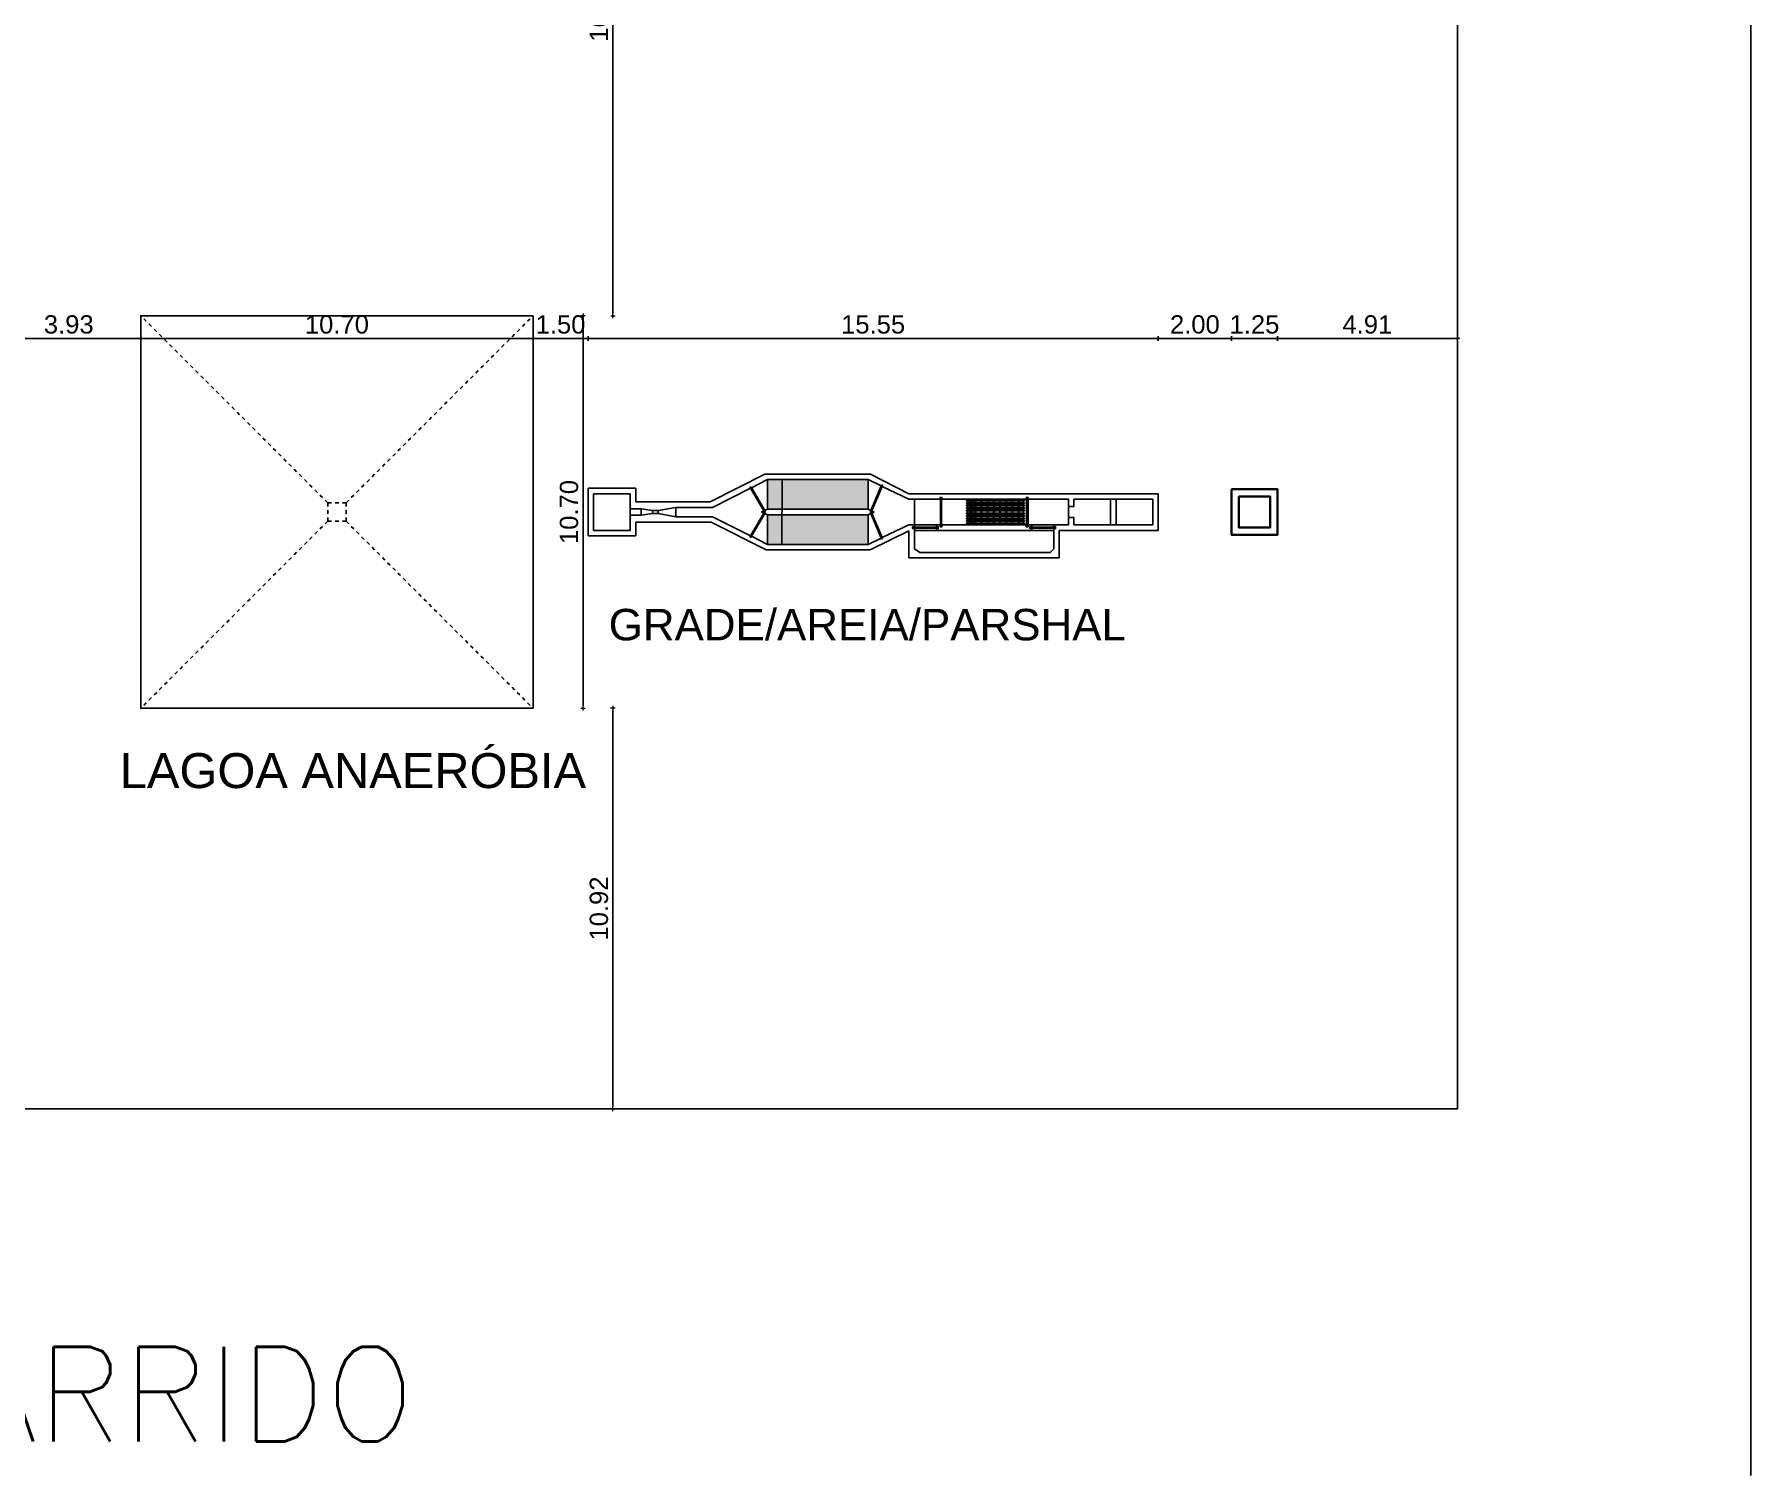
# Model space of a CAD drawing. Header units: millimetres. Extents: x 2823 to 2968, y 1352 to 1452.
# Drawn here: x 2921.31 to 2968.13, y 1351.91 to 1391.2 of the extents above; entities that cross this region are included whole.
import ezdxf

# ---------------------------------------------------------------- set-up
doc = ezdxf.new("R2010")
doc.units = ezdxf.units.MM
doc.header["$LTSCALE"] = 0.03
doc.linetypes.add('Dashed', pattern=[0.75, 0.5, -0.25])
doc.layers.add('A-COTAS', color=12, linetype='Continuous', lineweight=9)
doc.layers.add('A-PAREDE', color=5, linetype='Continuous', lineweight=30)
doc.layers.add('A-TEXTO1', color=7, linetype='Continuous', true_color=0x000000)
for name, color, linetype in [('A_PROJEÇÃO', 7, 'Dashed'), ('G_HACHURA', 9, 'Continuous'), ('IND_DIAMETRO', 7, 'Continuous'), ('LISTAGEM_TEXTO', 7, 'Continuous'), ('P1', 8, 'Continuous'), ('P2', 7, 'Continuous')]:
    doc.layers.add(name, color=color, linetype=linetype)
doc.styles.add('Arial', font='arial.ttf')
doc.styles.add('Century Gothic', font='arial.ttf')
doc.styles.get("Standard").update_dxf_attribs({"font": 'romans.shx'})
doc.dimstyles.new('COTA_250', dxfattribs={"dimscale": 250, "dimtxt": 0.002, "dimasz": 0.00025, "dimexe": 0.00075, "dimexo": 0.00075, "dimgap": 0.0005, "dimtad": 1, "dimzin": 4, "dimdsep": 46, "dimtxsty": 'Century Gothic', "dimblk": 'PU-Tick', "dimcen": 0.001, "dimdle": 0.00075, "dimse1": 1, "dimse2": 1, "dimclrd": 256, "dimclre": 256, "dimclrt": 256, "dimadec": 0, "dimazin": 0, "dimtfac": 1, "dimtix": 1, "dimtmove": 0, "dimatfit": 3, "dimldrblk": 'DOT', "dimfxl": 1, "dimarcsym": 0})

# ---------------------------------------------------------------- blocks, each defined once
blk = doc.blocks.new('PU-Tick')
for p, q in [((1, 0), (-1, 0)), ((0, -1), (0, 1))]:
    blk.add_line(p, q)
at = {"color": 0, "linetype": 'ByBlock', "const_width": 0.15}
blk.add_lwpolyline([(-0.5, -0.5), (0.5, 0.5)], dxfattribs=at)
blk = doc.blocks.new('*D114')
at = {"layer": 'A-COTAS', "lineweight": -2, "transparency": 16777216}
blk.add_line((2920.351, 1382.909), (2924.156, 1382.909), dxfattribs=at)
at = {"layer": 'Defpoints', "color": 0, "transparency": 16777216}
for p in [(2924.218, 1382.909), (2920.289, 1379.812), (2924.218, 1376.812)]:
    blk.add_point(p, dxfattribs=at)
at = {"layer": 'A-COTAS', "lineweight": -2, "transparency": 16777216, "xscale": 0.0625, "yscale": 0.0625, "zscale": 0.0625, "rotation": 180}
blk.add_blockref('PU-Tick', (2920.289, 1382.909), dxfattribs=at)
at = {"layer": 'A-COTAS', "lineweight": -2, "transparency": 16777216, "xscale": 0.0625, "yscale": 0.0625, "zscale": 0.0625}
blk.add_blockref('PU-Tick', (2924.218, 1382.909), dxfattribs=at)
at = {"layer": 'A-COTAS', "transparency": 16777216, "insert": (2922.254, 1383.289), "char_height": 0.5, "attachment_point": 5, "style": 'Century Gothic'}
blk.add_mtext('3.93', dxfattribs=at)
blk = doc.blocks.new('_Dot')
at = {"layer": 'G_HACHURA', "color": 0, "lineweight": -2}
blk.add_line((-0.5, 0), (-1, 0), dxfattribs=at)
at = {"layer": 'G_HACHURA', "color": 0, "const_width": 0.5}
blk.add_lwpolyline([(-0.25, 0, 1), (0.25, 0, 1)], format="xyb", close=True, dxfattribs=at)
blk = doc.blocks.new('*D115')
at = {"layer": 'A-COTAS', "lineweight": -2, "transparency": 16777216}
blk.add_line((2924.281, 1382.909), (2934.856, 1382.909), dxfattribs=at)
at = {"layer": 'Defpoints', "color": 0, "transparency": 16777216}
for p in [(2934.918, 1382.909), (2924.218, 1376.812), (2934.918, 1376.812)]:
    blk.add_point(p, dxfattribs=at)
at = {"layer": 'A-COTAS', "lineweight": -2, "transparency": 16777216, "xscale": 0.0625, "yscale": 0.0625, "zscale": 0.0625, "rotation": 180}
blk.add_blockref('PU-Tick', (2924.218, 1382.909), dxfattribs=at)
at = {"layer": 'A-COTAS', "lineweight": -2, "transparency": 16777216, "xscale": 0.0625, "yscale": 0.0625, "zscale": 0.0625}
blk.add_blockref('PU-Tick', (2934.918, 1382.909), dxfattribs=at)
at = {"layer": 'A-COTAS', "transparency": 16777216, "insert": (2929.568, 1383.289), "char_height": 0.5, "attachment_point": 5, "style": 'Century Gothic'}
blk.add_mtext('10.70', dxfattribs=at)
blk = doc.blocks.new('*D116')
at = {"layer": 'A-COTAS', "lineweight": -2, "transparency": 16777216}
blk.add_line((2934.981, 1382.909), (2936.356, 1382.909), dxfattribs=at)
at = {"layer": 'Defpoints', "color": 0, "transparency": 16777216}
for p in [(2936.418, 1382.909), (2934.918, 1376.812), (2936.418, 1372.112)]:
    blk.add_point(p, dxfattribs=at)
at = {"layer": 'A-COTAS', "lineweight": -2, "transparency": 16777216, "xscale": 0.0625, "yscale": 0.0625, "zscale": 0.0625, "rotation": 180}
blk.add_blockref('PU-Tick', (2934.918, 1382.909), dxfattribs=at)
at = {"layer": 'A-COTAS', "lineweight": -2, "transparency": 16777216, "xscale": 0.0625, "yscale": 0.0625, "zscale": 0.0625}
blk.add_blockref('PU-Tick', (2936.418, 1382.909), dxfattribs=at)
at = {"layer": 'A-COTAS', "transparency": 16777216, "insert": (2935.668, 1383.289), "char_height": 0.5, "attachment_point": 5, "style": 'Century Gothic'}
blk.add_mtext('1.50', dxfattribs=at)
blk = doc.blocks.new('*D117')
at = {"layer": 'A-COTAS', "lineweight": -2, "transparency": 16777216}
blk.add_line((2936.481, 1382.909), (2951.908, 1382.909), dxfattribs=at)
at = {"layer": 'Defpoints', "color": 0, "transparency": 16777216}
for p in [(2951.971, 1382.909), (2936.418, 1372.112), (2951.971, 1371.962)]:
    blk.add_point(p, dxfattribs=at)
at = {"layer": 'A-COTAS', "lineweight": -2, "transparency": 16777216, "xscale": 0.0625, "yscale": 0.0625, "zscale": 0.0625, "rotation": 180}
blk.add_blockref('PU-Tick', (2936.418, 1382.909), dxfattribs=at)
at = {"layer": 'A-COTAS', "lineweight": -2, "transparency": 16777216, "xscale": 0.0625, "yscale": 0.0625, "zscale": 0.0625}
blk.add_blockref('PU-Tick', (2951.971, 1382.909), dxfattribs=at)
at = {"layer": 'A-COTAS', "transparency": 16777216, "insert": (2944.195, 1383.289), "char_height": 0.5, "attachment_point": 5, "style": 'Century Gothic'}
blk.add_mtext('15.55', dxfattribs=at)
blk = doc.blocks.new('*D118')
at = {"layer": 'A-COTAS', "lineweight": -2, "transparency": 16777216}
blk.add_line((2952.033, 1382.909), (2953.908, 1382.909), dxfattribs=at)
at = {"layer": 'Defpoints', "color": 0, "transparency": 16777216}
for p in [(2953.971, 1382.909), (2951.971, 1371.962), (2953.971, 1372.087)]:
    blk.add_point(p, dxfattribs=at)
at = {"layer": 'A-COTAS', "lineweight": -2, "transparency": 16777216, "xscale": 0.0625, "yscale": 0.0625, "zscale": 0.0625, "rotation": 180}
blk.add_blockref('PU-Tick', (2951.971, 1382.909), dxfattribs=at)
at = {"layer": 'A-COTAS', "lineweight": -2, "transparency": 16777216, "xscale": 0.0625, "yscale": 0.0625, "zscale": 0.0625}
blk.add_blockref('PU-Tick', (2953.971, 1382.909), dxfattribs=at)
at = {"layer": 'A-COTAS', "transparency": 16777216, "insert": (2952.971, 1383.289), "char_height": 0.5, "attachment_point": 5, "style": 'Century Gothic'}
blk.add_mtext('2.00', dxfattribs=at)
blk = doc.blocks.new('*D119')
at = {"layer": 'A-COTAS', "lineweight": -2, "transparency": 16777216}
blk.add_line((2954.033, 1382.909), (2955.158, 1382.909), dxfattribs=at)
at = {"layer": 'Defpoints', "color": 0, "transparency": 16777216}
for p in [(2955.221, 1382.909), (2953.971, 1369.097), (2955.221, 1369.097)]:
    blk.add_point(p, dxfattribs=at)
at = {"layer": 'A-COTAS', "lineweight": -2, "transparency": 16777216, "xscale": 0.0625, "yscale": 0.0625, "zscale": 0.0625, "rotation": 180}
blk.add_blockref('PU-Tick', (2953.971, 1382.909), dxfattribs=at)
at = {"layer": 'A-COTAS', "lineweight": -2, "transparency": 16777216, "xscale": 0.0625, "yscale": 0.0625, "zscale": 0.0625}
blk.add_blockref('PU-Tick', (2955.221, 1382.909), dxfattribs=at)
at = {"layer": 'A-COTAS', "transparency": 16777216, "insert": (2954.596, 1383.289), "char_height": 0.5, "attachment_point": 5, "style": 'Century Gothic'}
blk.add_mtext('1.25', dxfattribs=at)
blk = doc.blocks.new('*D120')
at = {"layer": 'A-COTAS', "lineweight": -2, "transparency": 16777216}
blk.add_line((2955.283, 1382.909), (2960.069, 1382.909), dxfattribs=at)
at = {"layer": 'Defpoints', "color": 0, "transparency": 16777216}
for p in [(2960.132, 1382.909), (2955.221, 1369.097), (2960.132, 1369.097)]:
    blk.add_point(p, dxfattribs=at)
at = {"layer": 'A-COTAS', "lineweight": -2, "transparency": 16777216, "xscale": 0.0625, "yscale": 0.0625, "zscale": 0.0625, "rotation": 180}
blk.add_blockref('PU-Tick', (2955.221, 1382.909), dxfattribs=at)
at = {"layer": 'A-COTAS', "lineweight": -2, "transparency": 16777216, "xscale": 0.0625, "yscale": 0.0625, "zscale": 0.0625}
blk.add_blockref('PU-Tick', (2960.132, 1382.909), dxfattribs=at)
at = {"layer": 'A-COTAS', "transparency": 16777216, "insert": (2957.676, 1383.289), "char_height": 0.5, "attachment_point": 5, "style": 'Century Gothic'}
blk.add_mtext('4.91', dxfattribs=at)
blk = doc.blocks.new('*D125')
at = {"layer": 'A-COTAS', "lineweight": -2, "transparency": 16777216}
blk.add_line((2937.098, 1400.15), (2937.098, 1383.59), dxfattribs=at)
at = {"layer": 'Defpoints', "color": 0, "transparency": 16777216}
for p in [(2937.024, 1400.212), (2934.918, 1383.527), (2937.098, 1383.527)]:
    blk.add_point(p, dxfattribs=at)
at = {"layer": 'A-COTAS', "lineweight": -2, "transparency": 16777216, "xscale": 0.0625, "yscale": 0.0625, "zscale": 0.0625}
for p, rotation in [((2937.098, 1400.212), 90), ((2937.098, 1383.527), 270)]:
    blk.add_blockref('PU-Tick', p, dxfattribs=dict(at, rotation=rotation))
at = {"layer": 'A-COTAS', "transparency": 16777216, "insert": (2936.717, 1391.87), "char_height": 0.5, "attachment_point": 5, "rotation": 90, "style": 'Century Gothic'}
blk.add_mtext('16.68', dxfattribs=at)
blk = doc.blocks.new('fr')
at = {"layer": 'LISTAGEM_TEXTO', "true_color": 0xa3a3a3}
h = blk.add_hatch(dxfattribs=at)
h.set_pattern_fill('AR-SAND', color=253, scale=0.04, angle=34.5552, style=0)
h.set_pattern_definition([(72.0552498, (610122.29129, 9200531.64413), (-0.0457910312, 0.062046517), [0, -0.0608, 0, -0.068, 0, -0.065]), (42.05525, (610122.29129, 9200531.64413), (-0.005726844, 0.1331232213), [0, -0.0328, 0, -0.0548, 0, -0.021]), (2.0552498, (610122.25077, 9200531.61622), (0.1024613588, 0.0708401613), [0, -0.02, 0, -0.072, 0, -0.094]), (352.05525, (610122.25077, 9200531.61622), (0.079118658, 0.0971165095), [0, -0.01, 0, -0.0472, 0, -0.054])])
h.paths.add_polyline_path([(611762.257, 9202072.553), (611763.847, 9202073.648), (611764.303, 9202072.981), (611762.712, 9202071.886)])
h.paths.add_polyline_path([(611764.017, 9202073.765), (611764.17, 9202073.871), (611764.628, 9202073.206), (611764.475, 9202073.1)])
h.paths.add_polyline_path([(611763.847, 9202073.648), (611764.017, 9202073.765), (611764.475, 9202073.1), (611764.303, 9202072.981)])
h.paths.add_polyline_path([(611761.904, 9202072.31), (611762.257, 9202072.553), (611762.712, 9202071.886), (611762.362, 9202071.645)])
h.paths.add_polyline_path([(611762.547, 9202071.377), (611762.895, 9202071.617), (611763.252, 9202071.095), (611762.906, 9202070.856)])
h.paths.add_polyline_path([(611762.447, 9202071.522), (611762.797, 9202071.762), (611762.895, 9202071.617), (611762.547, 9202071.377)])
h.paths.add_polyline_path([(611762.895, 9202071.617), (611764.486, 9202072.713), (611764.843, 9202072.19), (611763.252, 9202071.095)])
h.paths.add_polyline_path([(611762.797, 9202071.762), (611764.387, 9202072.857), (611764.486, 9202072.713), (611762.895, 9202071.617)])
h.paths.add_polyline_path([(611764.486, 9202072.713), (611764.659, 9202072.832), (611765.018, 9202072.311), (611764.843, 9202072.19)])
h.paths.add_polyline_path([(611764.387, 9202072.857), (611764.56, 9202072.976), (611764.659, 9202072.832), (611764.486, 9202072.713)])
h.paths.add_polyline_path([(611764.659, 9202072.832), (611764.812, 9202072.938), (611765.17, 9202072.416), (611765.018, 9202072.311)])
h.paths.add_polyline_path([(611764.56, 9202072.976), (611764.713, 9202073.082), (611764.812, 9202072.938), (611764.659, 9202072.832)])
at = {"layer": 'LISTAGEM_TEXTO'}
for p, q in [((611767.26, 9202075.716), (611768.33, 9202076.453)), ((611769.068, 9202075.383), (611768.33, 9202076.453)), ((611767.468, 9202075.678), (611768.292, 9202076.245)), ((611768.859, 9202075.421), (611768.292, 9202076.245)), ((611767.47, 9202075.411), (611767.26, 9202075.716)), ((611767.701, 9202075.339), (611767.468, 9202075.678)), ((611767.47, 9202075.411), (611765.772, 9202074.241)), ((611767.23, 9202074.953), (611767.453, 9202075.168)), ((611767.453, 9202075.168), (611767.701, 9202075.339)), ((611768.035, 9202074.854), (611767.802, 9202075.192)), ((611769.068, 9202075.383), (611767.997, 9202074.645)), ((611768.859, 9202075.421), (611768.035, 9202074.854)), ((611765.832, 9202074.098), (611766.656, 9202074.666)), ((611767.787, 9202074.95), (611766.113, 9202073.798)), ((611766.656, 9202074.666), (611767.105, 9202074.867)), ((611766.8, 9202074.456), (611766.656, 9202074.666)), ((611767.105, 9202074.867), (611767.23, 9202074.953)), ((611767.997, 9202074.645), (611767.787, 9202074.95)), ((611764.114, 9202074.014), (611765.772, 9202074.241)), ((611764.683, 9202073.94), (611765.832, 9202074.098)), ((611764.114, 9202074.014), (611761.782, 9202072.408)), ((611761.904, 9202072.31), (611764.169, 9202073.869)), ((611764.168, 9202073.87), (611764.653, 9202073.936)), ((611764.627, 9202073.205), (611764.169, 9202073.869)), ((611764.651, 9202073.969), (611764.653, 9202073.936)), ((611764.681, 9202073.973), (611764.683, 9202073.94)), ((611765.31, 9202072.33), (611766.113, 9202073.798)), ((611765.419, 9202072.871), (611765.977, 9202073.889)), ((611765.17, 9202072.416), (611764.712, 9202073.081)), ((611765.17, 9202072.416), (611765.405, 9202072.845)), ((611765.434, 9202072.831), (611765.407, 9202072.844)), ((611765.449, 9202072.857), (611765.42, 9202072.871)), ((611762.906, 9202070.856), (611765.17, 9202072.416)), ((611765.31, 9202072.33), (611762.938, 9202070.696)), ((611757.405, 9202069.658), (611760.782, 9202071.983)), ((611761.696, 9202071.943), (611761.673, 9202071.957)), ((611761.71, 9202071.969), (611761.687, 9202071.984)), ((611758.448, 9202069.465), (611760.589, 9202070.94)), ((611761.169, 9202071.157), (611761.298, 9202071.246)), ((611761.566, 9202070.58), (611761.169, 9202071.157)), ((611762.906, 9202070.856), (611762.515, 9202070.796)), ((611761.78, 9202070.546), (611756.174, 9202066.685)), ((611758.657, 9202069.427), (611760.551, 9202070.731)), ((611760.592, 9202070.76), (611760.675, 9202070.817)), ((611760.989, 9202070.183), (611761.695, 9202070.669)), ((611762.485, 9202070.791), (611761.695, 9202070.669)), ((611762.938, 9202070.696), (611761.78, 9202070.546)), ((611762.485, 9202070.791), (611762.491, 9202070.762)), ((611762.521, 9202070.766), (611762.491, 9202070.762)), ((611762.515, 9202070.796), (611762.521, 9202070.766)), ((611759.054, 9202068.85), (611760.948, 9202070.155)), ((611755.607, 9202067.509), (611757.83, 9202069.04)), ((611757.823, 9202068.61), (611757.71, 9202068.775)), ((611759.041, 9202068.781), (611759.013, 9202068.822)), ((611759.082, 9202068.809), (611759.041, 9202068.781)), ((611759.054, 9202068.85), (611759.082, 9202068.809)), ((611758.107, 9202068.198), (611757.993, 9202068.363))]:
    blk.add_line(p, q, dxfattribs=at)
at = {"layer": 'LISTAGEM_TEXTO', "color": 253, "true_color": 0xa3a3a3}
for p, q in [((611758.716, 9202069.429), (611760.014, 9202070.324)), ((611758.725, 9202069.416), (611760.024, 9202070.31)), ((611758.754, 9202069.373), (611760.053, 9202070.267)), ((611758.764, 9202069.359), (611760.062, 9202070.254)), ((611758.793, 9202069.317), (611760.091, 9202070.211)), ((611758.803, 9202069.303), (611760.101, 9202070.197)), ((611758.832, 9202069.261), (611760.13, 9202070.155)), ((611758.841, 9202069.247), (611760.14, 9202070.141)), ((611758.87, 9202069.205), (611760.169, 9202070.099)), ((611758.88, 9202069.191), (611760.178, 9202070.085)), ((611758.914, 9202069.141), (611760.212, 9202070.036)), ((611758.924, 9202069.128), (611760.222, 9202070.022)), ((611758.953, 9202069.085), (611760.251, 9202069.979)), ((611758.962, 9202069.071), (611760.261, 9202069.966)), ((611758.991, 9202069.029), (611760.29, 9202069.923)), ((611759.001, 9202069.015), (611760.299, 9202069.909)), ((611759.88, 9202070.231), (611759.862, 9202070.257)), ((611759.892, 9202070.24), (611759.874, 9202070.266)), ((611759.905, 9202070.248), (611759.887, 9202070.274)), ((611759.919, 9202070.175), (611759.89, 9202070.217)), ((611759.931, 9202070.183), (611759.902, 9202070.226)), ((611759.924, 9202070.261), (611759.906, 9202070.287)), ((611759.943, 9202070.192), (611759.914, 9202070.234)), ((611759.943, 9202070.274), (611759.925, 9202070.3)), ((611759.957, 9202070.119), (611759.928, 9202070.161)), ((611759.962, 9202070.205), (611759.933, 9202070.247)), ((611759.97, 9202070.127), (611759.941, 9202070.17)), ((611759.982, 9202070.218), (611759.952, 9202070.261)), ((611759.982, 9202070.136), (611759.953, 9202070.178)), ((611759.996, 9202070.063), (611759.967, 9202070.105)), ((611760.001, 9202070.149), (611759.972, 9202070.191)), ((611759.995, 9202070.31), (611759.977, 9202070.336)), ((611760.008, 9202070.071), (611759.979, 9202070.113)), ((611760.02, 9202070.162), (611759.991, 9202070.204)), ((611760.021, 9202070.08), (611759.992, 9202070.122)), ((611760.033, 9202070.254), (611760.004, 9202070.296)), ((611760.035, 9202070.007), (611760.006, 9202070.049)), ((611760.04, 9202070.093), (611760.01, 9202070.135)), ((611760.024, 9202070.31), (611760.014, 9202070.324)), ((611760.047, 9202070.015), (611760.018, 9202070.057)), ((611760.059, 9202070.106), (611760.03, 9202070.148)), ((611760.059, 9202070.024), (611760.03, 9202070.066)), ((611760.072, 9202070.198), (611760.043, 9202070.24)), ((611760.078, 9202069.943), (611760.044, 9202069.993)), ((611760.078, 9202070.037), (611760.049, 9202070.079)), ((611760.062, 9202070.254), (611760.053, 9202070.267)), ((611760.091, 9202069.952), (611760.057, 9202070.001)), ((611760.098, 9202070.05), (611760.068, 9202070.092)), ((611760.103, 9202069.96), (611760.069, 9202070.01)), ((611760.111, 9202070.142), (611760.081, 9202070.184)), ((611760.122, 9202069.973), (611760.088, 9202070.023)), ((611760.117, 9202069.887), (611760.088, 9202069.929)), ((611760.101, 9202070.197), (611760.091, 9202070.211)), ((611760.129, 9202069.896), (611760.1, 9202069.938)), ((611760.141, 9202069.987), (611760.107, 9202070.036)), ((611760.142, 9202069.904), (611760.113, 9202069.946)), ((611760.149, 9202070.085), (611760.12, 9202070.128)), ((611760.14, 9202070.141), (611760.13, 9202070.155)), ((611760.161, 9202069.917), (611760.131, 9202069.959)), ((611760.18, 9202069.93), (611760.151, 9202069.973)), ((611760.18, 9202069.848), (611760.151, 9202069.89)), ((611760.193, 9202070.022), (611760.159, 9202070.072)), ((611760.178, 9202070.085), (611760.169, 9202070.099)), ((611760.199, 9202069.861), (611760.17, 9202069.903)), ((611760.219, 9202069.874), (611760.189, 9202069.917)), ((611760.232, 9202069.966), (611760.202, 9202070.008)), ((611760.222, 9202070.022), (611760.212, 9202070.036)), ((611760.27, 9202069.91), (611760.241, 9202069.952)), ((611760.261, 9202069.966), (611760.251, 9202069.979)), ((611760.309, 9202069.854), (611760.28, 9202069.896)), ((611760.299, 9202069.909), (611760.29, 9202069.923)), ((611758.725, 9202069.416), (611758.716, 9202069.429)), ((611759.03, 9202068.973), (611760.328, 9202069.867)), ((611759.04, 9202068.959), (611760.338, 9202069.853)), ((611759.069, 9202068.917), (611760.367, 9202069.811)), ((611759.078, 9202068.903), (611760.377, 9202069.797)), ((611760.156, 9202069.831), (611760.127, 9202069.873)), ((611760.168, 9202069.839), (611760.139, 9202069.882)), ((611760.194, 9202069.775), (611760.165, 9202069.817)), ((611760.207, 9202069.783), (611760.177, 9202069.826)), ((611760.219, 9202069.792), (611760.19, 9202069.834)), ((611760.233, 9202069.719), (611760.204, 9202069.761)), ((611760.238, 9202069.805), (611760.209, 9202069.847)), ((611760.245, 9202069.727), (611760.216, 9202069.769)), ((611760.257, 9202069.818), (611760.228, 9202069.86)), ((611760.258, 9202069.736), (611760.229, 9202069.778)), ((611760.259, 9202069.681), (611760.243, 9202069.705)), ((611760.277, 9202069.749), (611760.247, 9202069.791)), ((611760.272, 9202069.689), (611760.255, 9202069.713)), ((611760.296, 9202069.762), (611760.267, 9202069.804)), ((611760.284, 9202069.698), (611760.267, 9202069.722)), ((611760.303, 9202069.711), (611760.286, 9202069.735)), ((611760.322, 9202069.724), (611760.305, 9202069.748)), ((611760.348, 9202069.798), (611760.318, 9202069.84)), ((611760.338, 9202069.853), (611760.328, 9202069.867)), ((611760.374, 9202069.759), (611760.357, 9202069.784)), ((611760.377, 9202069.797), (611760.367, 9202069.811)), ((611758.764, 9202069.359), (611758.754, 9202069.373)), ((611758.803, 9202069.303), (611758.793, 9202069.317)), ((611758.841, 9202069.247), (611758.832, 9202069.261)), ((611758.88, 9202069.191), (611758.87, 9202069.205)), ((611758.924, 9202069.128), (611758.914, 9202069.141)), ((611758.962, 9202069.071), (611758.953, 9202069.085)), ((611759.001, 9202069.015), (611758.991, 9202069.029)), ((611759.04, 9202068.959), (611759.03, 9202068.973)), ((611759.078, 9202068.903), (611759.069, 9202068.917))]:
    blk.add_line(p, q, dxfattribs=at)
at = {"layer": 'LISTAGEM_TEXTO'}
for points in [[(611765.977, 9202073.889), (611766.8, 9202074.456), (611767.148, 9202074.804), (611767.273, 9202074.89), (611767.554, 9202075.021), (611767.802, 9202075.192)], [(611767.453, 9202075.168), (611767.554, 9202075.021)], [(611767.701, 9202075.339), (611767.802, 9202075.192)], [(611767.105, 9202074.867), (611767.148, 9202074.804)], [(611767.23, 9202074.953), (611767.273, 9202074.89)], [(611763.847, 9202073.648), (611764.843, 9202072.19)], [(611764.681, 9202073.973), (611764.651, 9202073.969)], [(611764.705, 9202073.221), (611764.653, 9202073.936)], [(611764.734, 9202073.225), (611764.683, 9202073.94)], [(611764.627, 9202073.205), (611764.705, 9202073.221), (611764.709, 9202073.191), (611764.739, 9202073.195), (611764.734, 9202073.225)], [(611764.712, 9202073.081), (611764.755, 9202073.148), (611764.729, 9202073.163), (611764.743, 9202073.189), (611764.769, 9202073.174)], [(611764.734, 9202073.225), (611764.803, 9202073.235)], [(611764.769, 9202073.174), (611764.803, 9202073.235)], [(611764.769, 9202073.174), (611765.42, 9202072.871)], [(611764.755, 9202073.148), (611765.407, 9202072.844)], [(611765.449, 9202072.857), (611765.434, 9202072.831)], [(611761.198, 9202071.379), (611761.777, 9202072.404)], [(611761.71, 9202071.969), (611761.904, 9202072.31)], [(611760.782, 9202071.983), (611761.198, 9202071.379)], [(611761.298, 9202071.246), (611761.696, 9202071.943)], [(611761.673, 9202071.957), (611761.687, 9202071.984)], [(611762.306, 9202071.553), (611761.696, 9202071.943)], [(611762.321, 9202071.579), (611761.71, 9202071.969)], [(611757.982, 9202069.084), (611757.67, 9202069.537), (611757.696, 9202069.676), (611760.62, 9202071.689), (611760.8, 9202071.692), (611761.112, 9202071.239)], [(611762.307, 9202071.553), (611762.273, 9202071.493)], [(611762.342, 9202071.502), (611762.273, 9202071.493)], [(611762.362, 9202071.645), (611762.321, 9202071.579), (611762.347, 9202071.565), (611762.333, 9202071.538), (611762.306, 9202071.553)], [(611762.447, 9202071.522), (611762.371, 9202071.506), (611762.367, 9202071.536), (611762.337, 9202071.532), (611762.341, 9202071.502)], [(611762.341, 9202071.502), (611762.485, 9202070.791)], [(611762.371, 9202071.506), (611762.515, 9202070.796)], [(611760.618, 9202070.899), (611760.577, 9202070.871), (611760.605, 9202070.829), (611760.646, 9202070.858)], [(611761.084, 9202071.28), (611760.589, 9202070.94)], [(611760.589, 9202070.94), (611760.618, 9202070.899)], [(611760.646, 9202070.858), (611760.675, 9202070.817)], [(611760.675, 9202070.817), (611761.169, 9202071.157)], [(611761.14, 9202071.198), (611761.181, 9202071.226), (611761.153, 9202071.268), (611761.112, 9202071.239)], [(611761.169, 9202071.157), (611761.14, 9202071.198)], [(611760.592, 9202070.76), (611760.564, 9202070.801), (611760.523, 9202070.773), (611760.551, 9202070.731)], [(611760.948, 9202070.155), (611760.976, 9202070.114), (611761.018, 9202070.142), (611760.989, 9202070.183)], [(611757.83, 9202069.04), (611757.405, 9202069.658)], [(611757.954, 9202069.125), (611758.448, 9202069.465)], [(611758.448, 9202069.465), (611758.476, 9202069.424)], [(611758.476, 9202069.424), (611758.518, 9202069.453), (611758.546, 9202069.411), (611758.505, 9202069.383)], [(611758.657, 9202069.427), (611758.628, 9202069.468), (611758.587, 9202069.44), (611758.616, 9202069.399)], [(611757.71, 9202068.775), (611758.039, 9202069.002)], [(611758.011, 9202069.043), (611757.97, 9202069.014), (611757.941, 9202069.056), (611757.982, 9202069.084)], [(611758.039, 9202069.002), (611758.011, 9202069.043)], [(611758.533, 9202069.342), (611758.039, 9202069.002)], [(611758.039, 9202069.002), (611758.533, 9202069.342)], [(611758.505, 9202069.383), (611758.533, 9202069.342)], [(611758.533, 9202069.342), (611758.616, 9202069.399)], [(611758.616, 9202069.399), (611759.013, 9202068.822)], [(611757.983, 9202068.113), (611756.212, 9202066.894), (611755.815, 9202067.47), (611757.586, 9202068.69)], [(611757.7, 9202068.525), (611757.586, 9202068.69)], [(611757.823, 9202068.61), (611757.7, 9202068.525)], [(611757.993, 9202068.363), (611757.823, 9202068.61)], [(611759.013, 9202068.822), (611758.107, 9202068.198)], [(611757.993, 9202068.363), (611757.87, 9202068.278)], [(611757.983, 9202068.113), (611757.87, 9202068.278)], [(611755.607, 9202067.509), (611756.174, 9202066.685)]]:
    blk.add_lwpolyline(points, dxfattribs=at)
at = {"layer": 'LISTAGEM_TEXTO', "flags": 128}
for points in [[(611764.627, 9202073.205), (611762.362, 9202071.645)], [(611762.447, 9202071.522), (611764.712, 9202073.081)]]:
    blk.add_lwpolyline(points, dxfattribs=at)
at = {"layer": 'LISTAGEM_TEXTO'}
for points in [[(611760.608, 9202070.843), (611761.168, 9202071.229), (611761.151, 9202071.254), (611760.591, 9202070.868)], [(611761.004, 9202070.145), (611760.561, 9202070.787), (611760.537, 9202070.77), (611760.979, 9202070.128)], [(611758.532, 9202069.414), (611757.972, 9202069.028), (611757.955, 9202069.053), (611758.515, 9202069.439)], [(611759.068, 9202068.812), (611758.626, 9202069.454), (611758.601, 9202069.437), (611759.044, 9202068.795)]]:
    blk.add_lwpolyline(points, close=True, dxfattribs=at)
at = {"layer": 'LISTAGEM_TEXTO', "color": 253, "true_color": 0xa3a3a3}
for points in [[(611759.381, 9202069.926), (611759.399, 9202069.9)], [(611759.39, 9202069.932), (611759.407, 9202069.906)], [(611759.408, 9202069.886), (611759.437, 9202069.844)], [(611759.417, 9202069.892), (611759.446, 9202069.85)], [(611759.52, 9202070.022), (611759.538, 9202069.996)], [(611759.529, 9202070.027), (611759.547, 9202070.002)], [(611759.547, 9202069.982), (611759.577, 9202069.939)], [(611759.556, 9202069.988), (611759.585, 9202069.945)], [(611759.586, 9202069.926), (611759.615, 9202069.883)], [(611759.595, 9202069.932), (611759.624, 9202069.889)], [(611759.659, 9202070.117), (611759.677, 9202070.091)], [(611759.668, 9202070.123), (611759.686, 9202070.097)], [(611759.687, 9202070.078), (611759.716, 9202070.035)], [(611759.695, 9202070.084), (611759.724, 9202070.041)], [(611759.725, 9202070.021), (611759.754, 9202069.979)], [(611759.734, 9202070.027), (611759.763, 9202069.985)], [(611759.764, 9202069.965), (611759.793, 9202069.923)], [(611759.773, 9202069.971), (611759.802, 9202069.929)], [(611759.798, 9202070.213), (611759.816, 9202070.187)], [(611759.803, 9202069.909), (611759.832, 9202069.867)], [(611759.807, 9202070.219), (611759.825, 9202070.193)], [(611759.811, 9202069.915), (611759.84, 9202069.873)], [(611759.826, 9202070.173), (611759.855, 9202070.131)], [(611759.834, 9202070.179), (611759.863, 9202070.137)], [(611759.864, 9202070.117), (611759.894, 9202070.075)], [(611759.873, 9202070.123), (611759.902, 9202070.081)], [(611759.903, 9202070.061), (611759.932, 9202070.019)], [(611759.912, 9202070.067), (611759.941, 9202070.025)], [(611759.942, 9202070.005), (611759.971, 9202069.963)], [(611759.95, 9202070.011), (611759.98, 9202069.969)], [(611759.973, 9202070.334), (611759.991, 9202070.308)], [(611759.98, 9202069.949), (611760.015, 9202069.899)], [(611759.982, 9202070.34), (611760, 9202070.314)], [(611759.989, 9202069.955), (611760.023, 9202069.905)], [(611760.001, 9202070.294), (611760.03, 9202070.252)], [(611760.009, 9202070.3), (611760.038, 9202070.258)], [(611760.024, 9202069.885), (611760.053, 9202069.843)], [(611760.033, 9202069.891), (611760.062, 9202069.849)], [(611760.039, 9202070.238), (611760.069, 9202070.195)], [(611760.048, 9202070.244), (611760.077, 9202070.201)], [(611760.078, 9202070.182), (611760.107, 9202070.139)], [(611760.087, 9202070.188), (611760.116, 9202070.145)], [(611760.117, 9202070.125), (611760.146, 9202070.083)], [(611760.125, 9202070.131), (611760.154, 9202070.089)], [(611760.155, 9202070.069), (611760.19, 9202070.02)], [(611760.164, 9202070.075), (611760.198, 9202070.026)], [(611760.199, 9202070.006), (611760.228, 9202069.964)], [(611760.208, 9202070.012), (611760.237, 9202069.97)], [(611760.238, 9202069.95), (611760.267, 9202069.908)], [(611760.246, 9202069.956), (611760.275, 9202069.913)], [(611760.276, 9202069.894), (611760.306, 9202069.851)], [(611760.285, 9202069.9), (611760.314, 9202069.857)], [(611758.716, 9202069.468), (611758.734, 9202069.442)], [(611758.725, 9202069.474), (611758.743, 9202069.448)], [(611758.744, 9202069.428), (611758.773, 9202069.386)], [(611758.752, 9202069.434), (611758.782, 9202069.392)], [(611758.824, 9202069.542), (611758.842, 9202069.516)], [(611758.833, 9202069.548), (611758.851, 9202069.522)], [(611758.852, 9202069.503), (611758.881, 9202069.46)], [(611758.86, 9202069.509), (611758.89, 9202069.466)], [(611758.89, 9202069.446), (611758.92, 9202069.404)], [(611758.899, 9202069.452), (611758.928, 9202069.41)], [(611758.964, 9202069.638), (611758.981, 9202069.612)], [(611758.972, 9202069.644), (611758.99, 9202069.618)], [(611758.991, 9202069.598), (611759.02, 9202069.556)], [(611759, 9202069.604), (611759.029, 9202069.562)], [(611759.03, 9202069.542), (611759.059, 9202069.5)], [(611759.038, 9202069.548), (611759.067, 9202069.506)], [(611759.068, 9202069.486), (611759.097, 9202069.444)], [(611759.077, 9202069.492), (611759.106, 9202069.45)], [(611759.103, 9202069.734), (611759.121, 9202069.708)], [(611759.107, 9202069.43), (611759.136, 9202069.388)], [(611759.111, 9202069.74), (611759.129, 9202069.714)], [(611759.116, 9202069.436), (611759.145, 9202069.394)], [(611759.13, 9202069.694), (611759.159, 9202069.652)], [(611759.139, 9202069.7), (611759.168, 9202069.658)], [(611759.169, 9202069.638), (611759.198, 9202069.596)], [(611759.177, 9202069.644), (611759.206, 9202069.602)], [(611759.207, 9202069.582), (611759.237, 9202069.54)], [(611759.216, 9202069.588), (611759.245, 9202069.546)], [(611759.242, 9202069.83), (611759.26, 9202069.804)], [(611759.246, 9202069.526), (611759.275, 9202069.484)], [(611759.25, 9202069.836), (611759.268, 9202069.81)], [(611759.255, 9202069.532), (611759.284, 9202069.489)], [(611759.269, 9202069.79), (611759.298, 9202069.748)], [(611759.278, 9202069.796), (611759.307, 9202069.754)], [(611759.285, 9202069.47), (611759.319, 9202069.42)], [(611759.293, 9202069.476), (611759.327, 9202069.426)], [(611759.308, 9202069.734), (611759.337, 9202069.692)], [(611759.316, 9202069.74), (611759.346, 9202069.698)], [(611759.347, 9202069.678), (611759.376, 9202069.635)], [(611759.355, 9202069.684), (611759.384, 9202069.641)], [(611759.385, 9202069.622), (611759.414, 9202069.579)], [(611759.394, 9202069.628), (611759.423, 9202069.585)], [(611759.424, 9202069.565), (611759.458, 9202069.516)], [(611759.432, 9202069.571), (611759.467, 9202069.522)], [(611759.447, 9202069.83), (611759.476, 9202069.787)], [(611759.456, 9202069.836), (611759.485, 9202069.793)], [(611759.468, 9202069.502), (611759.497, 9202069.46)], [(611759.476, 9202069.508), (611759.505, 9202069.466)], [(611759.486, 9202069.774), (611759.515, 9202069.731)], [(611759.494, 9202069.78), (611759.523, 9202069.737)], [(611759.506, 9202069.446), (611759.535, 9202069.404)], [(611759.515, 9202069.452), (611759.544, 9202069.41)], [(611759.524, 9202069.717), (611759.554, 9202069.675)], [(611759.533, 9202069.723), (611759.562, 9202069.681)], [(611759.563, 9202069.661), (611759.597, 9202069.612)], [(611759.572, 9202069.667), (611759.606, 9202069.618)], [(611759.607, 9202069.598), (611759.636, 9202069.556)], [(611759.615, 9202069.604), (611759.644, 9202069.562)], [(611759.625, 9202069.869), (611759.654, 9202069.827)], [(611759.633, 9202069.875), (611759.663, 9202069.833)], [(611759.645, 9202069.542), (611759.674, 9202069.5)], [(611759.654, 9202069.548), (611759.683, 9202069.505)], [(611759.664, 9202069.813), (611759.693, 9202069.771)], [(611759.672, 9202069.819), (611759.701, 9202069.777)], [(611759.684, 9202069.486), (611759.713, 9202069.443)], [(611759.693, 9202069.492), (611759.722, 9202069.449)], [(611759.702, 9202069.757), (611759.736, 9202069.708)], [(611759.711, 9202069.763), (611759.745, 9202069.714)], [(611759.723, 9202069.43), (611759.752, 9202069.387)], [(611759.731, 9202069.435), (611759.76, 9202069.393)], [(611759.746, 9202069.694), (611759.775, 9202069.652)], [(611759.754, 9202069.7), (611759.784, 9202069.657)], [(611759.784, 9202069.638), (611759.814, 9202069.595)], [(611759.793, 9202069.644), (611759.822, 9202069.601)], [(611759.823, 9202069.582), (611759.852, 9202069.539)], [(611759.832, 9202069.587), (611759.861, 9202069.545)], [(611759.841, 9202069.853), (611759.875, 9202069.803)], [(611759.85, 9202069.859), (611759.884, 9202069.809)], [(611759.862, 9202069.525), (611759.891, 9202069.483)], [(611759.87, 9202069.531), (611759.9, 9202069.489)], [(611759.885, 9202069.79), (611759.914, 9202069.747)], [(611759.894, 9202069.796), (611759.923, 9202069.753)], [(611759.9, 9202069.469), (611759.917, 9202069.445)], [(611759.909, 9202069.475), (611759.926, 9202069.451)], [(611759.924, 9202069.733), (611759.953, 9202069.691)], [(611759.932, 9202069.739), (611759.961, 9202069.697)], [(611759.962, 9202069.677), (611759.991, 9202069.635)], [(611759.971, 9202069.683), (611760, 9202069.641)], [(611760.001, 9202069.621), (611760.03, 9202069.579)], [(611760.01, 9202069.627), (611760.039, 9202069.585)], [(611760.04, 9202069.565), (611760.056, 9202069.541)], [(611760.048, 9202069.571), (611760.065, 9202069.547)], [(611760.063, 9202069.829), (611760.092, 9202069.787)], [(611760.071, 9202069.835), (611760.1, 9202069.793)], [(611760.101, 9202069.773), (611760.131, 9202069.731)], [(611760.11, 9202069.779), (611760.139, 9202069.737)], [(611760.14, 9202069.717), (611760.169, 9202069.675)], [(611760.149, 9202069.723), (611760.178, 9202069.681)], [(611760.179, 9202069.661), (611760.195, 9202069.637)], [(611760.187, 9202069.667), (611760.204, 9202069.643)], [(611760.315, 9202069.838), (611760.344, 9202069.795)], [(611760.324, 9202069.843), (611760.353, 9202069.801)], [(611760.354, 9202069.781), (611760.37, 9202069.757)], [(611760.362, 9202069.787), (611760.379, 9202069.763)], [(611758.783, 9202069.372), (611758.812, 9202069.33)], [(611758.791, 9202069.378), (611758.82, 9202069.336)], [(611758.821, 9202069.316), (611758.85, 9202069.274)], [(611758.83, 9202069.322), (611758.859, 9202069.28)], [(611758.86, 9202069.26), (611758.889, 9202069.218)], [(611758.868, 9202069.266), (611758.898, 9202069.223)], [(611758.899, 9202069.204), (611758.933, 9202069.154)], [(611758.907, 9202069.21), (611758.941, 9202069.16)], [(611758.929, 9202069.39), (611758.958, 9202069.348)], [(611758.938, 9202069.396), (611758.967, 9202069.354)], [(611758.942, 9202069.14), (611758.971, 9202069.098)], [(611758.951, 9202069.146), (611758.98, 9202069.104)], [(611758.968, 9202069.334), (611758.997, 9202069.292)], [(611758.976, 9202069.34), (611759.006, 9202069.298)], [(611758.981, 9202069.084), (611759.01, 9202069.042)], [(611758.989, 9202069.09), (611759.019, 9202069.048)], [(611759.006, 9202069.278), (611759.041, 9202069.229)], [(611759.015, 9202069.284), (611759.049, 9202069.234)], [(611759.02, 9202069.028), (611759.049, 9202068.986)], [(611759.028, 9202069.034), (611759.057, 9202068.992)], [(611759.05, 9202069.215), (611759.079, 9202069.172)], [(611759.058, 9202068.972), (611759.087, 9202068.93)], [(611759.059, 9202069.221), (611759.088, 9202069.178)], [(611759.067, 9202068.978), (611759.096, 9202068.936)], [(611759.089, 9202069.159), (611759.118, 9202069.116)], [(611759.097, 9202069.164), (611759.126, 9202069.122)], [(611759.127, 9202069.102), (611759.157, 9202069.06)], [(611759.136, 9202069.108), (611759.165, 9202069.066)], [(611759.146, 9202069.374), (611759.18, 9202069.324)], [(611759.154, 9202069.38), (611759.188, 9202069.33)], [(611759.166, 9202069.046), (611759.195, 9202069.004)], [(611759.175, 9202069.052), (611759.204, 9202069.01)], [(611759.189, 9202069.311), (611759.218, 9202069.268)], [(611759.198, 9202069.316), (611759.227, 9202069.274)], [(611759.205, 9202068.99), (611759.221, 9202068.966)], [(611759.213, 9202068.996), (611759.23, 9202068.972)], [(611759.228, 9202069.254), (611759.257, 9202069.212)], [(611759.236, 9202069.26), (611759.266, 9202069.218)], [(611759.267, 9202069.198), (611759.296, 9202069.156)], [(611759.275, 9202069.204), (611759.304, 9202069.162)], [(611759.305, 9202069.142), (611759.334, 9202069.1)], [(611759.314, 9202069.148), (611759.343, 9202069.106)], [(611759.328, 9202069.406), (611759.358, 9202069.364)], [(611759.337, 9202069.412), (611759.366, 9202069.37)], [(611759.344, 9202069.086), (611759.361, 9202069.062)], [(611759.353, 9202069.092), (611759.369, 9202069.068)], [(611759.367, 9202069.35), (611759.396, 9202069.308)], [(611759.376, 9202069.356), (611759.405, 9202069.314)], [(611759.406, 9202069.294), (611759.435, 9202069.252)], [(611759.414, 9202069.3), (611759.443, 9202069.258)], [(611759.444, 9202069.238), (611759.474, 9202069.196)], [(611759.453, 9202069.244), (611759.482, 9202069.201)], [(611759.483, 9202069.182), (611759.5, 9202069.158)], [(611759.492, 9202069.188), (611759.508, 9202069.163)], [(611759.545, 9202069.39), (611759.574, 9202069.348)], [(611759.553, 9202069.396), (611759.583, 9202069.353)], [(611759.584, 9202069.334), (611759.613, 9202069.291)], [(611759.592, 9202069.34), (611759.621, 9202069.297)], [(611759.622, 9202069.278), (611759.639, 9202069.253)], [(611759.631, 9202069.283), (611759.647, 9202069.259)], [(611759.761, 9202069.373), (611759.778, 9202069.349)], [(611759.77, 9202069.379), (611759.787, 9202069.355)], [(611759.097, 9202068.916), (611759.114, 9202068.892)], [(611759.105, 9202068.922), (611759.122, 9202068.897)]]:
    blk.add_lwpolyline(points, dxfattribs=at)
at = {"layer": 'P1'}
for p, q in [((611762.362, 9202071.645), (611761.904, 9202072.31)), ((611762.906, 9202070.856), (611762.447, 9202071.522))]:
    blk.add_line(p, q, dxfattribs=at)
at = {"layer": 'P2'}
blk.add_line((611757.16, 9202067.546), (611756.763, 9202068.122), dxfattribs=at)
blk.add_lwpolyline([(611757.036, 9202067.461), (611756.639, 9202068.037)], dxfattribs=at)
blk = doc.blocks.new('sanitario')
for points in [[(610516.719, 9201701.29), (610517.969, 9201701.29), (610517.969, 9201700.04), (610516.719, 9201700.04)], [(610516.919, 9201701.09), (610517.769, 9201701.09), (610517.769, 9201700.24), (610516.919, 9201700.24)]]:
    blk.add_lwpolyline(points, close=True)
at = {"layer": 'A_PROJEÇÃO'}
for p, q in [((610492.066, 9201700.915), (610486.966, 9201706.015)), ((610492.566, 9201700.915), (610497.666, 9201706.015)), ((610492.066, 9201700.415), (610486.966, 9201695.315)), ((610492.566, 9201700.415), (610497.666, 9201695.315))]:
    blk.add_line(p, q, dxfattribs=at)
blk.add_lwpolyline([(610492.566, 9201700.915), (610492.066, 9201700.915), (610492.066, 9201700.415), (610492.566, 9201700.415)], close=True, dxfattribs=at)
at = {"layer": 'LISTAGEM_TEXTO'}
blk.add_lwpolyline([(610497.666, 9201706.015), (610486.966, 9201706.015), (610486.966, 9201695.315), (610497.666, 9201695.315)], close=True, dxfattribs=at)
at = {"rotation": 145.4447501821197}
blk.add_blockref('fr', (6333763.038, 16433347.282), dxfattribs=at)
at = {"layer": 'IND_DIAMETRO', "style": 'Arial'}
for s, height, p in [('GRADE/AREIA/PARSHAL', 0.85736, (610499.729, 9201697.166)), ('LAGOA ANAERÓBIA', 0.95262, (610486.393, 9201693.139))]:
    blk.add_text(s, height=height, rotation=0, dxfattribs=at).set_placement(p)
blk = doc.blocks.new('*D166')
at = {"layer": 'A-COTAS', "lineweight": -2, "transparency": 16777216}
blk.add_line((2937.098, 1372.765), (2937.098, 1361.968), dxfattribs=at)
at = {"layer": 'Defpoints', "color": 0, "transparency": 16777216}
for p in [(2937.549, 1372.827), (2937.098, 1361.906), (2937.549, 1361.906)]:
    blk.add_point(p, dxfattribs=at)
at = {"layer": 'A-COTAS', "lineweight": -2, "transparency": 16777216, "xscale": 0.0625, "yscale": 0.0625, "zscale": 0.0625}
for p, rotation in [((2937.098, 1372.827), 90), ((2937.098, 1361.906), 270)]:
    blk.add_blockref('PU-Tick', p, dxfattribs=dict(at, rotation=rotation))
at = {"layer": 'A-COTAS', "transparency": 16777216, "insert": (2936.717, 1367.367), "char_height": 0.5, "attachment_point": 5, "rotation": 90, "style": 'Century Gothic'}
blk.add_mtext('10.92', dxfattribs=at)
blk = doc.blocks.new('*D251')
at = {"layer": 'A-COTAS', "lineweight": -2, "transparency": 16777216}
blk.add_line((2936.282, 1383.465), (2936.282, 1372.89), dxfattribs=at)
at = {"layer": 'Defpoints', "color": 0, "transparency": 16777216}
for p in [(2936.942, 1383.527), (2936.282, 1372.827), (2936.734, 1372.827)]:
    blk.add_point(p, dxfattribs=at)
at = {"layer": 'A-COTAS', "lineweight": -2, "transparency": 16777216, "xscale": 0.0625, "yscale": 0.0625, "zscale": 0.0625}
for p, rotation in [((2936.282, 1383.527), 90), ((2936.282, 1372.827), 270)]:
    blk.add_blockref('PU-Tick', p, dxfattribs=dict(at, rotation=rotation))
at = {"layer": 'A-COTAS', "transparency": 16777216, "insert": (2935.902, 1378.177), "char_height": 0.5, "attachment_point": 5, "rotation": 90, "style": 'Century Gothic'}
blk.add_mtext('10.70', dxfattribs=at)
blk = doc.blocks.new('arq geral tgov')
blk.add_line((70.5, -50), (70.5, 50))
blk.add_lwpolyline([(-62.5, 40), (-62.5, -40), (62.5, -40), (62.5, 40)], close=True)
at = {"layer": 'A-PAREDE'}
blk.add_blockref('sanitario', (-610460.379, -9201724.394), dxfattribs=at)
at = {"layer": 'A-TEXTO1', "color": 12, "true_color": 0xdb0000, "insert": (34.053, -49.068), "char_height": 2.58222, "attachment_point": 9, "rotation": 359.9922}
blk.add_mtext_dynamic_manual_height_columns('TERRAS BARTOLOMEU GUARRIDO', width=69.86769, gutter_width=156.558, heights=[0], dxfattribs=at)
at = {"layer": 'A-COTAS'}
for base, p1, p2, picture, middle, set_off in [((39.4661, -18.3784), (39.3927, -1.6935), (37.2868, -18.3784), '*D125', (39.0859, -10.0359), (-2897.6316, -1401.9058)), ((38.65, -29.078), (39.311, -18.378), (39.102, -29.078), '*D251', (38.27, -23.728), (-2897.632, -1401.906)), ((39.466, -40), (39.918, -29.078), (39.918, -40), '*D166', (39.086, -34.539), (-2897.632, -1401.906))]:
    dim = blk.add_linear_dim(base=base, p1=p1, p2=p2, angle=270, dimstyle='COTA_250', dxfattribs=at)
    dim.commit()
    dim.dimension.update_dxf_attribs({"geometry": picture, "text_midpoint": middle, "insert": set_off})
for base, p1, p2, picture, middle in [((26.587, -18.997), (22.657, -22.093), (26.587, -25.093), '*D114', (24.622, -18.617)), ((37.287, -18.997), (26.587, -25.093), (37.287, -25.093), '*D115', (31.937, -18.617)), ((38.787, -18.997), (37.287, -25.093), (38.787, -29.793), '*D116', (38.037, -18.617)), ((54.339, -18.997), (38.787, -29.793), (54.339, -29.943), '*D117', (46.563, -18.617)), ((56.339, -18.997), (54.339, -29.943), (56.339, -29.818), '*D118', (55.339, -18.617))]:
    dim = blk.add_linear_dim(base=base, p1=p1, p2=p2, dimstyle='COTA_250', dxfattribs=at)
    dim.commit()
    dim.dimension.update_dxf_attribs({"geometry": picture, "text_midpoint": middle, "insert": (-2897.632, -1401.906)})
for base, p1, p2, picture, middle in [((57.589, -18.997), (56.339, -32.809), (57.589, -32.809), '*D119', (56.964, -18.997)), ((62.5, -18.997), (57.589, -32.809), (62.5, -32.809), '*D120', (60.045, -18.997))]:
    dim = blk.add_linear_dim(base=base, p1=p1, p2=p2, dimstyle='COTA_250', dxfattribs=at)
    dim.commit()
    dim.dimension.update_dxf_attribs({"geometry": picture, "text_midpoint": middle, "dimtype": 128, "insert": (-2897.632, -1401.906)})

msp = doc.modelspace()

# ---------------------------------------------------------------- block references
msp.add_blockref('arq geral tgov', (2897.632, 1401.906))

doc.saveas('drawing.dxf')
